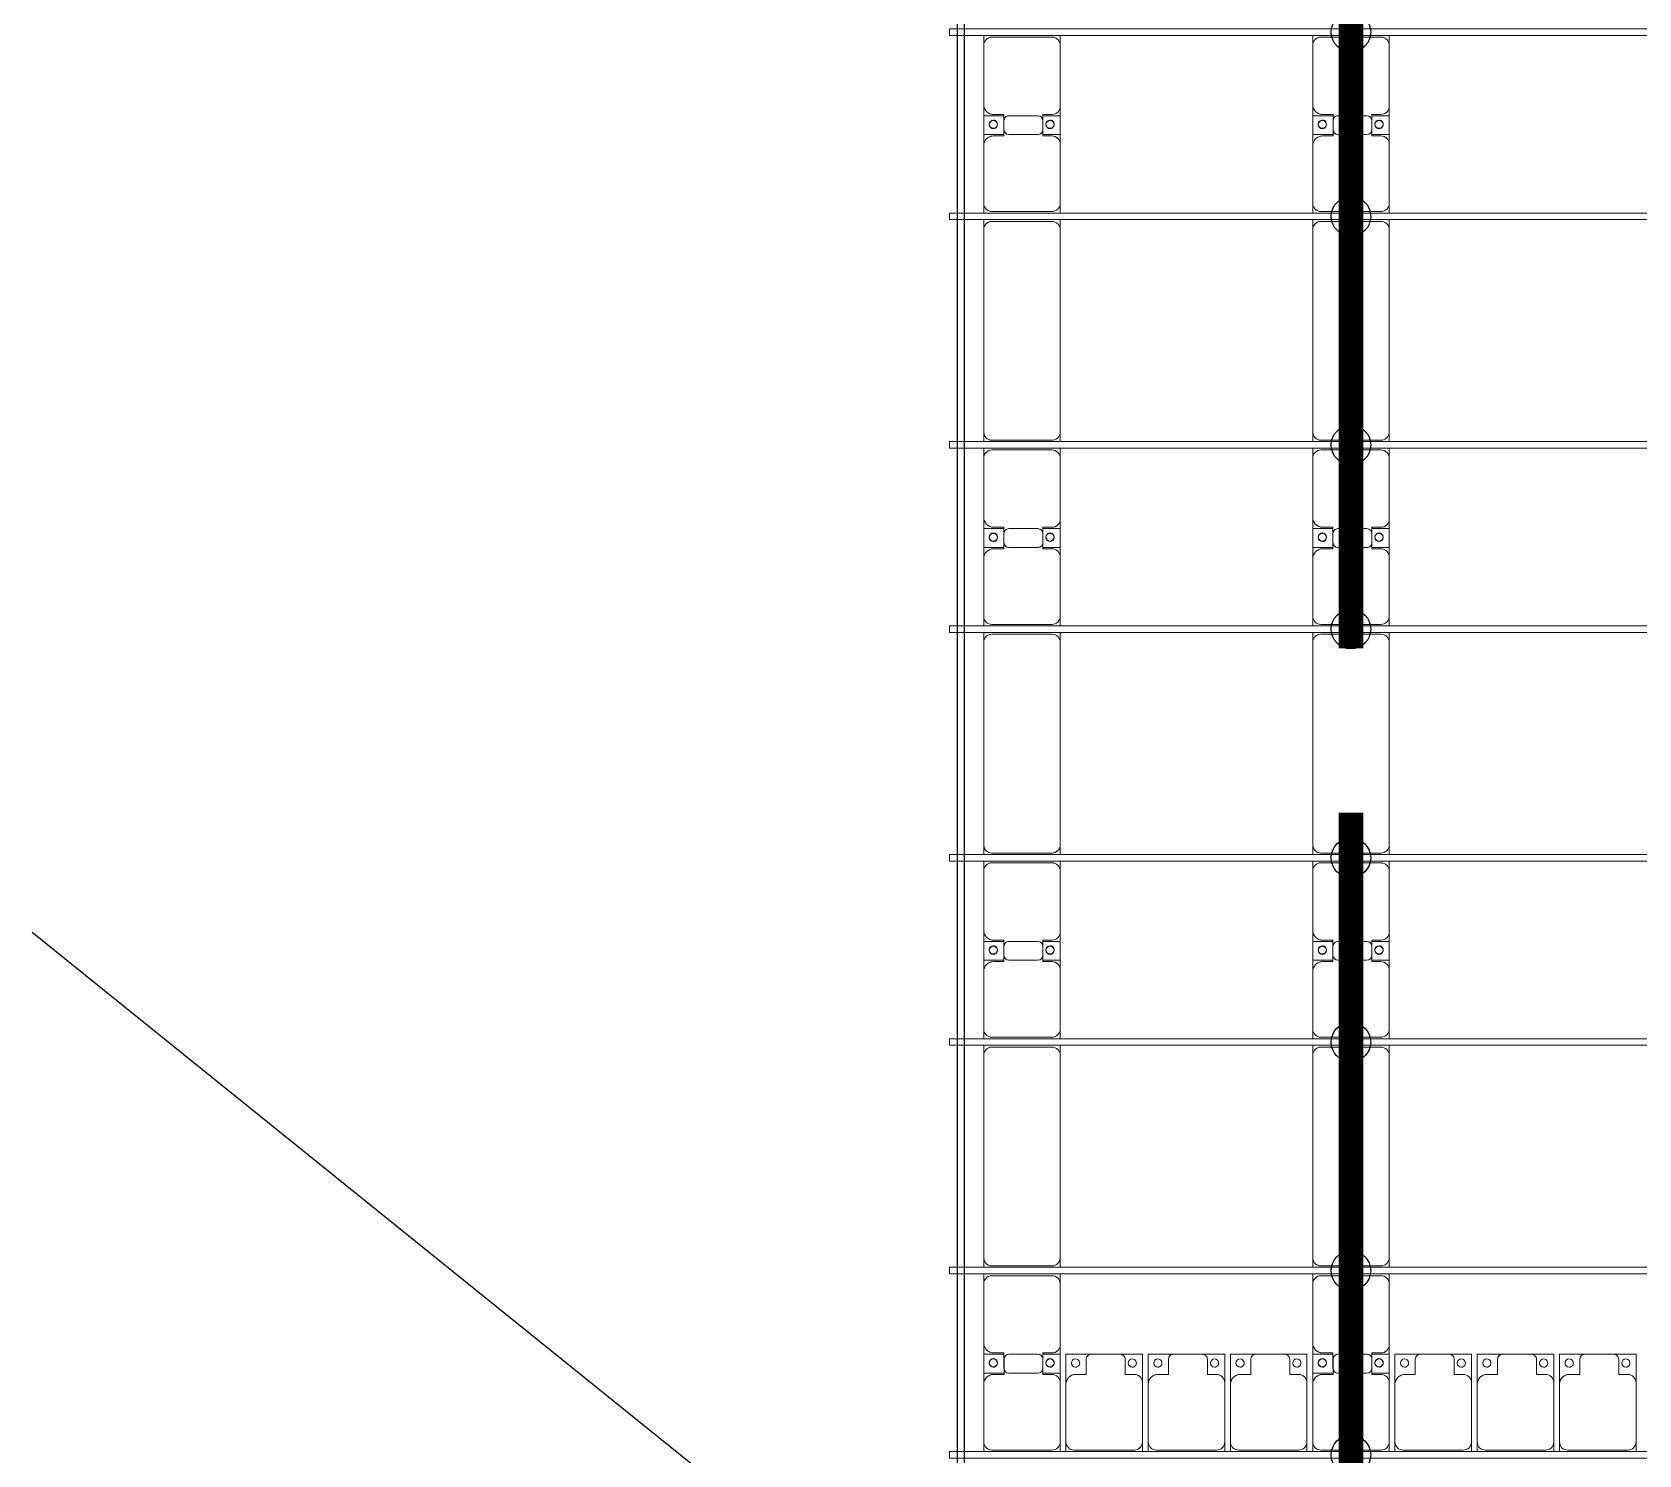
# Model space of a CAD drawing. Header units: millimetres. Extents: x -147246 to 112336, y -213734 to -86506.
# Drawn here: x -146131 to -136365, y -130845 to -122195 of the extents above; entities that cross this region are included whole.
import ezdxf

# ---------------------------------------------------------------- set-up
doc = ezdxf.new("R2010")
doc.units = ezdxf.units.MM
doc.layers.add('A-GENM', color=13, linetype='Continuous', lineweight=9)
doc.layers.add('S-BEAM', color=12, linetype='Continuous', lineweight=9)
doc.layers.add('GC-DAY NEO', color=5, linetype='Continuous')
doc.layers.add('GC-HOP 40x60 GIA CUONG', color=1, linetype='Continuous')

# ---------------------------------------------------------------- blocks, each defined once
blk = doc.blocks.new('Dai phao do pin - DẢI PHAO ĐỠ PIN-29412-BỐ TRÍ KHUNG KẾT CẤU BÈ PIN 05')
at = {"layer": 'A-GENM', "color": 7}
for p, q in [((25808.9, 223.4), (25869.7, 223.4)), ((26239.7, 223.4), (25869.7, 223.4)), ((26239.7, 223.4), (26412.2, 223.4)), ((26297.8, 223.4), (26470.3, 223.4)), ((26297.8, 118.2), (26297.8, 223.4)), ((26412.2, 223.4), (26412.2, 118.2)), ((26830.3, 223.4), (26470.3, 223.4)), ((26830.3, 223.4), (26888.9, 223.4)), ((26928.9, 223.4), (26989.7, 223.4)), ((28220.3, 223.4), (26989.7, 223.4)), ((28220.3, 223.4), (28278.9, 223.4)), ((28318.9, 223.4), (28379.7, 223.4)), ((28749.7, 223.4), (28379.7, 223.4)), ((28749.7, 223.4), (28922.2, 223.4)), ((28807.8, 223.4), (28980.3, 223.4)), ((28807.8, 118.2), (28807.8, 223.4)), ((28922.2, 223.4), (28922.2, 118.2)), ((29340.3, 223.4), (28980.3, 223.4)), ((29340.3, 223.4), (29398.9, 223.4)), ((29438.9, 223.4), (29499.7, 223.4)), ((30730.3, 223.4), (29499.7, 223.4)), ((30730.3, 223.4), (30788.9, 223.4)), ((30828.9, 223.4), (30889.7, 223.4)), ((31259.7, 223.4), (30889.7, 223.4)), ((31259.7, 223.4), (31432.2, 223.4)), ((31317.8, 223.4), (31490.3, 223.4)), ((31317.8, 118.2), (31317.8, 223.4)), ((31432.2, 223.4), (31432.2, 118.2)), ((31850.3, 223.4), (31490.3, 223.4)), ((31850.3, 223.4), (31908.9, 223.4)), ((31948.9, 223.4), (32009.7, 223.4)), ((33240.3, 223.4), (32009.7, 223.4)), ((33240.3, 223.4), (33298.9, 223.4)), ((33338.9, 223.4), (33399.7, 223.4)), ((33769.7, 223.4), (33399.7, 223.4)), ((33769.7, 223.4), (33942.2, 223.4)), ((33942.2, 223.4), (33942.2, 118.4)), ((25819.7, 173.4), (25819.7, -191.6)), ((26289.7, 118.2), (26289.7, 173.4)), ((26382.2, 118.2), (26289.7, 118.2)), ((26420.3, 118.2), (26327.8, 118.2)), ((26420.3, 173.4), (26420.3, 118.2)), ((26880.3, -191.6), (26880.3, 173.4)), ((26939.7, 173.4), (26939.7, -191.6)), ((28270.3, -191.6), (28270.3, 173.4)), ((28329.7, 173.4), (28329.7, -191.6)), ((28799.7, 118.2), (28799.7, 173.4)), ((28892.2, 118.2), (28799.7, 118.2)), ((28930.3, 118.2), (28837.8, 118.2)), ((28930.3, 173.4), (28930.3, 118.2)), ((29390.3, -191.6), (29390.3, 173.4)), ((29449.7, 173.4), (29449.7, -191.6)), ((30780.3, -191.6), (30780.3, 173.4)), ((30839.7, 173.4), (30839.7, -191.6)), ((31309.7, 118.2), (31309.7, 173.4)), ((31402.2, 118.2), (31309.7, 118.2)), ((31440.3, 118.2), (31347.8, 118.2)), ((31440.3, 173.4), (31440.3, 118.2)), ((31900.3, -191.6), (31900.3, 173.4)), ((31959.7, 173.4), (31959.7, -191.6)), ((33290.3, -191.6), (33290.3, 173.4)), ((33349.7, 173.4), (33349.7, -191.6)), ((33819.7, 118.2), (33819.7, 173.4)), ((33912.2, 118.2), (33819.7, 118.2)), ((26297.8, 88.2), (26297.8, -88.2)), ((26412.2, -88.2), (26412.2, 88.2)), ((28807.8, 88.2), (28807.8, -88.2)), ((28922.2, -88.2), (28922.2, 88.2)), ((31317.8, 88.2), (31317.8, -88.2)), ((31432.2, -88.2), (31432.2, 88.2)), ((33942.2, -88.2), (33942.2, 88.2)), ((26289.7, -181.6), (26289.7, -118.2)), ((26289.7, -118.2), (26382.2, -118.2)), ((26297.8, -241.6), (26297.8, -118.2)), ((26327.8, -118.2), (26420.3, -118.2)), ((26412.2, -118.2), (26412.2, -241.6)), ((26420.3, -118.2), (26420.3, -181.6)), ((28799.7, -181.6), (28799.7, -118.2)), ((28799.7, -118.2), (28892.2, -118.2)), ((28807.8, -241.6), (28807.8, -118.2)), ((28837.8, -118.2), (28930.3, -118.2)), ((28922.2, -118.2), (28922.2, -241.6)), ((28930.3, -118.2), (28930.3, -181.6)), ((31309.7, -181.6), (31309.7, -118.2)), ((31309.7, -118.2), (31402.2, -118.2)), ((31317.8, -241.6), (31317.8, -118.2)), ((31347.8, -118.2), (31440.3, -118.2)), ((31432.2, -118.2), (31432.2, -241.6)), ((31440.3, -118.2), (31440.3, -181.6)), ((33819.7, -181.6), (33819.7, -118.2)), ((33819.7, -118.2), (33912.2, -118.2)), ((33942.2, -118), (33942.2, -241.6)), ((25869.7, -241.6), (25808.9, -241.6)), ((25869.7, -241.6), (26229.7, -241.6)), ((26412.2, -241.6), (26229.7, -241.6)), ((26480.3, -241.6), (26297.8, -241.6)), ((26480.3, -241.6), (26830.3, -241.6)), ((26888.9, -241.6), (26830.3, -241.6)), ((26989.7, -241.6), (26928.9, -241.6)), ((26989.7, -241.6), (28220.3, -241.6)), ((28278.9, -241.6), (28220.3, -241.6)), ((28379.7, -241.6), (28318.9, -241.6)), ((28379.7, -241.6), (28739.7, -241.6)), ((28922.2, -241.6), (28739.7, -241.6)), ((28990.3, -241.6), (28807.8, -241.6)), ((28990.3, -241.6), (29340.3, -241.6)), ((29398.9, -241.6), (29340.3, -241.6)), ((29499.7, -241.6), (29438.9, -241.6)), ((29499.7, -241.6), (30730.3, -241.6)), ((30788.9, -241.6), (30730.3, -241.6)), ((30889.7, -241.6), (30828.9, -241.6)), ((30889.7, -241.6), (31249.7, -241.6)), ((31432.2, -241.6), (31249.7, -241.6)), ((31500.3, -241.6), (31317.8, -241.6)), ((31500.3, -241.6), (31850.3, -241.6)), ((31908.9, -241.6), (31850.3, -241.6)), ((32009.7, -241.6), (31948.9, -241.6)), ((32009.7, -241.6), (33240.3, -241.6)), ((33298.9, -241.6), (33240.3, -241.6)), ((33399.7, -241.6), (33338.9, -241.6)), ((33399.7, -241.6), (33759.7, -241.6)), ((33942.2, -241.6), (33759.7, -241.6))]:
    blk.add_line(p, q, dxfattribs=at)
for centre, radius, start, end in [((25869.7, 173.4), 50, 90, 180), ((25869.7, 173.4), 50, 139.61616, 180), ((26239.7, 173.4), 50, 360, 90), ((26239.7, 173.4), 50, 360, 45), ((26470.3, 173.4), 50, 90, 180), ((26470.3, 173.4), 50, 135, 180), ((26830.3, 173.4), 50, 0, 90), ((26830.3, 173.4), 50, 0, 45), ((26989.7, 173.4), 50, 90, 180), ((26989.7, 173.4), 50, 90, 180), ((28220.3, 173.4), 50, 0, 90), ((28220.3, 173.4), 50, 45, 90), ((28379.7, 173.4), 50, 90, 180), ((28379.7, 173.4), 50, 135, 180), ((28749.7, 173.4), 50, 0, 90), ((28749.7, 173.4), 50, 0, 45), ((28980.3, 173.4), 50, 90, 180), ((28980.3, 173.4), 50, 135, 180), ((29340.3, 173.4), 50, 0, 90), ((29340.3, 173.4), 50, 0, 45), ((29499.7, 173.4), 50, 90, 180), ((29499.7, 173.4), 50, 90, 180), ((30730.3, 173.4), 50, 0, 90), ((30730.3, 173.4), 50, 45, 90), ((30889.7, 173.4), 50, 90, 180), ((30889.7, 173.4), 50, 135, 180), ((31259.7, 173.4), 50, 0, 90), ((31259.7, 173.4), 50, 0, 45), ((31490.3, 173.4), 50, 90, 180), ((31490.3, 173.4), 50, 135, 180), ((31850.3, 173.4), 50, 0, 90), ((31850.3, 173.4), 50, 0, 45), ((32009.7, 173.4), 50, 90, 180), ((32009.7, 173.4), 50, 90, 180), ((33240.3, 173.4), 50, 0, 90), ((33240.3, 173.4), 50, 45, 90), ((33399.7, 173.4), 50, 90, 180), ((33399.7, 173.4), 50, 135, 180), ((33769.7, 173.4), 50, 360, 90), ((33769.7, 173.4), 50, 360, 45), ((26327.8, 88.2), 30, 90, 180), ((26348.6, 161.8), 25, 360, 180), ((26348.6, 161.8), 25, 180, 0), ((26351.4, 161.8), 25, 360, 180), ((26351.4, 161.8), 25, 180, 0), ((26382.2, 88.2), 30, 0, 90), ((28837.8, 88.2), 30, 90, 180), ((28858.6, 161.8), 25, 0, 180), ((28858.6, 161.8), 25, 180, 360), ((28861.4, 161.8), 25, 0, 180), ((28861.4, 161.8), 25, 180, 0), ((28892.2, 88.2), 30, 360, 90), ((31347.8, 88.2), 30, 90, 180), ((31368.6, 161.8), 25, 360, 180), ((31368.6, 161.8), 25, 180, 360), ((31371.4, 161.8), 25, 0, 180), ((31371.4, 161.8), 25, 180, 0), ((31402.2, 88.2), 30, 0, 90), ((33878.6, 161.8), 25, 360, 180), ((33878.6, 161.8), 25, 180, 360), ((33912.2, 88.2), 30, 0, 90), ((26327.8, -88.2), 30, 180, 270), ((26382.2, -88.2), 30, 270, 0), ((28837.8, -88.2), 30, 180, 270), ((28892.2, -88.2), 30, 270, 0), ((31347.8, -88.2), 30, 180, 270), ((31402.2, -88.2), 30, 270, 0), ((33912.2, -88.2), 30, 270, 0), ((25869.7, -191.6), 50, 180, 270), ((25869.7, -191.6), 50, 180, 220.38708), ((26229.7, -181.6), 60, 270, 0), ((26229.7, -181.6), 60, 330, 0), ((26348.6, -183.2), 25, 360, 180), ((26348.6, -183.2), 25, 180, 360), ((26351.4, -183.2), 25, 360, 180), ((26351.4, -183.2), 25, 180, 360), ((26480.3, -181.6), 60, 180, 270), ((26480.3, -181.6), 60, 180, 210), ((26830.3, -191.6), 50, 270, 0), ((26830.3, -191.6), 50, 315, 0), ((26989.7, -191.6), 50, 180, 270), ((26989.7, -191.6), 50, 180, 255), ((28220.3, -191.6), 50, 270, 0), ((28379.7, -191.6), 50, 180, 270), ((28379.7, -191.6), 50, 180, 225), ((28739.7, -181.6), 60, 270, 360), ((28739.7, -181.6), 60, 330, 0), ((28858.6, -183.2), 25, 360, 180), ((28858.6, -183.2), 25, 180, 0), ((28861.4, -183.2), 25, 360, 180), ((28861.4, -183.2), 25, 180, 360), ((28990.3, -181.6), 60, 180, 270), ((28990.3, -181.6), 60, 180, 210), ((29340.3, -191.6), 50, 270, 0), ((29340.3, -191.6), 50, 315, 0), ((29499.7, -191.6), 50, 180, 270), ((29499.7, -191.6), 50, 180, 255), ((30730.3, -191.6), 50, 270, 0), ((30889.7, -191.6), 50, 180, 270), ((30889.7, -191.6), 50, 180, 225), ((31249.7, -181.6), 60, 270, 360), ((31249.7, -181.6), 60, 330, 0), ((31368.6, -183.2), 25, 360, 180), ((31368.6, -183.2), 25, 180, 360), ((31371.4, -183.2), 25, 360, 180), ((31371.4, -183.2), 25, 180, 360), ((31500.3, -181.6), 60, 180, 270), ((31500.3, -181.6), 60, 180, 210), ((31850.3, -191.6), 50, 270, 360), ((31850.3, -191.6), 50, 315, 0), ((32009.7, -191.6), 50, 180, 270), ((32009.7, -191.6), 50, 180, 255), ((33240.3, -191.6), 50, 270, 0), ((33399.7, -191.6), 50, 180, 270), ((33399.7, -191.6), 50, 180, 225), ((33759.7, -181.6), 60, 270, 360), ((33759.7, -181.6), 60, 330, 360), ((33878.6, -183.2), 25, 0, 180), ((33878.6, -183.2), 25, 180, 0), ((28220.3, -191.6), 50, 270, 345), ((30730.3, -191.6), 50, 270, 345), ((33240.3, -191.6), 50, 270, 345)]:
    blk.add_arc(centre, radius, start, end, dxfattribs=at)
blk = doc.blocks.new('Dầm C52 - Hộp 40x60-38180-BỐ TRÍ KHUNG KẾT CẤU BÈ PIN 05')
at = {"layer": 'S-BEAM', "color": 3, "lineweight": 25}
for p, q in [((-38419.7, 20), (38419.7, 20)), ((38419.7, -20), (-38419.7, -20))]:
    blk.add_line(p, q, dxfattribs=at)
blk = doc.blocks.new('Dai phao do pin - DẢI PHAO ĐỠ PIN-29455-BỐ TRÍ KHUNG KẾT CẤU BÈ PIN 05')
at = {"layer": 'A-GENM', "color": 7}
for p, q in [((25808.9, 223.4), (25869.7, 223.4)), ((26239.7, 223.4), (25869.7, 223.4)), ((26239.7, 223.4), (26412.2, 223.4)), ((26297.8, 223.4), (26470.3, 223.4)), ((26297.8, 118.2), (26297.8, 223.4)), ((26412.2, 223.4), (26412.2, 118.2)), ((26830.3, 223.4), (26470.3, 223.4)), ((26830.3, 223.4), (26888.9, 223.4)), ((26928.9, 223.4), (26989.7, 223.4)), ((28220.3, 223.4), (26989.7, 223.4)), ((28220.3, 223.4), (28278.9, 223.4)), ((28318.9, 223.4), (28379.7, 223.4)), ((28749.7, 223.4), (28379.7, 223.4)), ((28749.7, 223.4), (28922.2, 223.4)), ((28807.8, 223.4), (28980.3, 223.4)), ((28807.8, 118.2), (28807.8, 223.4)), ((28922.2, 223.4), (28922.2, 118.2)), ((29340.3, 223.4), (28980.3, 223.4)), ((29340.3, 223.4), (29398.9, 223.4)), ((29438.9, 223.4), (29499.7, 223.4)), ((30730.3, 223.4), (29499.7, 223.4)), ((30730.3, 223.4), (30788.9, 223.4)), ((30828.9, 223.4), (30889.7, 223.4)), ((31259.7, 223.4), (30889.7, 223.4)), ((31259.7, 223.4), (31432.2, 223.4)), ((31317.8, 223.4), (31490.3, 223.4)), ((31317.8, 118.2), (31317.8, 223.4)), ((31432.2, 223.4), (31432.2, 118.2)), ((31850.3, 223.4), (31490.3, 223.4)), ((31850.3, 223.4), (31908.9, 223.4)), ((31948.9, 223.4), (32009.7, 223.4)), ((33240.3, 223.4), (32009.7, 223.4)), ((33240.3, 223.4), (33298.9, 223.4)), ((33338.9, 223.4), (33399.7, 223.4)), ((33769.7, 223.4), (33399.7, 223.4)), ((33769.7, 223.4), (33942.2, 223.4)), ((33942.2, 223.4), (33942.2, 118.4)), ((25819.7, 173.4), (25819.7, -191.6)), ((26289.7, 118.2), (26289.7, 173.4)), ((26382.2, 118.2), (26289.7, 118.2)), ((26420.3, 118.2), (26327.8, 118.2)), ((26420.3, 173.4), (26420.3, 118.2)), ((26880.3, -191.6), (26880.3, 173.4)), ((26939.7, 173.4), (26939.7, -191.6)), ((28270.3, -191.6), (28270.3, 173.4)), ((28329.7, 173.4), (28329.7, -191.6)), ((28799.7, 118.2), (28799.7, 173.4)), ((28892.2, 118.2), (28799.7, 118.2)), ((28930.3, 118.2), (28837.8, 118.2)), ((28930.3, 173.4), (28930.3, 118.2)), ((29390.3, -191.6), (29390.3, 173.4)), ((29449.7, 173.4), (29449.7, -191.6)), ((30780.3, -191.6), (30780.3, 173.4)), ((30839.7, 173.4), (30839.7, -191.6)), ((31309.7, 118.2), (31309.7, 173.4)), ((31402.2, 118.2), (31309.7, 118.2)), ((31440.3, 118.2), (31347.8, 118.2)), ((31440.3, 173.4), (31440.3, 118.2)), ((31900.3, -191.6), (31900.3, 173.4)), ((31959.7, 173.4), (31959.7, -191.6)), ((33290.3, -191.6), (33290.3, 173.4)), ((33349.7, 173.4), (33349.7, -191.6)), ((33819.7, 118.2), (33819.7, 173.4)), ((33912.2, 118.2), (33819.7, 118.2)), ((26297.8, 88.2), (26297.8, -88.2)), ((26412.2, -88.2), (26412.2, 88.2)), ((28807.8, 88.2), (28807.8, -88.2)), ((28922.2, -88.2), (28922.2, 88.2)), ((31317.8, 88.2), (31317.8, -88.2)), ((31432.2, -88.2), (31432.2, 88.2)), ((33942.2, -88.2), (33942.2, 88.2)), ((26289.7, -181.6), (26289.7, -118.2)), ((26289.7, -118.2), (26382.2, -118.2)), ((26297.8, -241.6), (26297.8, -118.2)), ((26327.8, -118.2), (26420.3, -118.2)), ((26412.2, -118.2), (26412.2, -241.6)), ((26420.3, -118.2), (26420.3, -181.6)), ((28799.7, -181.6), (28799.7, -118.2)), ((28799.7, -118.2), (28892.2, -118.2)), ((28807.8, -241.6), (28807.8, -118.2)), ((28837.8, -118.2), (28930.3, -118.2)), ((28922.2, -118.2), (28922.2, -241.6)), ((28930.3, -118.2), (28930.3, -181.6)), ((31309.7, -181.6), (31309.7, -118.2)), ((31309.7, -118.2), (31402.2, -118.2)), ((31317.8, -241.6), (31317.8, -118.2)), ((31347.8, -118.2), (31440.3, -118.2)), ((31432.2, -118.2), (31432.2, -241.6)), ((31440.3, -118.2), (31440.3, -181.6)), ((33819.7, -181.6), (33819.7, -118.2)), ((33819.7, -118.2), (33912.2, -118.2)), ((33942.2, -118), (33942.2, -241.6)), ((25869.7, -241.6), (25808.9, -241.6)), ((25869.7, -241.6), (26229.7, -241.6)), ((26412.2, -241.6), (26229.7, -241.6)), ((26480.3, -241.6), (26297.8, -241.6)), ((26480.3, -241.6), (26830.3, -241.6)), ((26888.9, -241.6), (26830.3, -241.6)), ((26989.7, -241.6), (26928.9, -241.6)), ((26989.7, -241.6), (28220.3, -241.6)), ((28278.9, -241.6), (28220.3, -241.6)), ((28379.7, -241.6), (28318.9, -241.6)), ((28379.7, -241.6), (28739.7, -241.6)), ((28922.2, -241.6), (28739.7, -241.6)), ((28990.3, -241.6), (28807.8, -241.6)), ((28990.3, -241.6), (29340.3, -241.6)), ((29398.9, -241.6), (29340.3, -241.6)), ((29499.7, -241.6), (29438.9, -241.6)), ((29499.7, -241.6), (30730.3, -241.6)), ((30788.9, -241.6), (30730.3, -241.6)), ((30889.7, -241.6), (30828.9, -241.6)), ((30889.7, -241.6), (31249.7, -241.6)), ((31432.2, -241.6), (31249.7, -241.6)), ((31500.3, -241.6), (31317.8, -241.6)), ((31500.3, -241.6), (31850.3, -241.6)), ((31908.9, -241.6), (31850.3, -241.6)), ((32009.7, -241.6), (31948.9, -241.6)), ((32009.7, -241.6), (33240.3, -241.6)), ((33298.9, -241.6), (33240.3, -241.6)), ((33399.7, -241.6), (33338.9, -241.6)), ((33399.7, -241.6), (33759.7, -241.6)), ((33942.2, -241.6), (33759.7, -241.6))]:
    blk.add_line(p, q, dxfattribs=at)
for centre, radius, start, end in [((25869.7, 173.4), 50, 90, 180), ((25869.7, 173.4), 50, 139.63125, 180), ((26239.7, 173.4), 50, 360, 90), ((26239.7, 173.4), 50, 360, 45), ((26470.3, 173.4), 50, 90, 180), ((26470.3, 173.4), 50, 135, 180), ((26830.3, 173.4), 50, 0, 90), ((26830.3, 173.4), 50, 0, 45), ((26989.7, 173.4), 50, 90, 180), ((26989.7, 173.4), 50, 90, 180), ((28220.3, 173.4), 50, 0, 90), ((28220.3, 173.4), 50, 45, 90), ((28379.7, 173.4), 50, 90, 180), ((28379.7, 173.4), 50, 135, 180), ((28749.7, 173.4), 50, 0, 90), ((28749.7, 173.4), 50, 0, 45), ((28980.3, 173.4), 50, 90, 180), ((28980.3, 173.4), 50, 135, 180), ((29340.3, 173.4), 50, 0, 90), ((29340.3, 173.4), 50, 0, 45), ((29499.7, 173.4), 50, 90, 180), ((29499.7, 173.4), 50, 90, 180), ((30730.3, 173.4), 50, 0, 90), ((30730.3, 173.4), 50, 45, 90), ((30889.7, 173.4), 50, 90, 180), ((30889.7, 173.4), 50, 135, 180), ((31259.7, 173.4), 50, 0, 90), ((31259.7, 173.4), 50, 0, 45), ((31490.3, 173.4), 50, 90, 180), ((31490.3, 173.4), 50, 135, 180), ((31850.3, 173.4), 50, 0, 90), ((31850.3, 173.4), 50, 0, 45), ((32009.7, 173.4), 50, 90, 180), ((32009.7, 173.4), 50, 90, 180), ((33240.3, 173.4), 50, 0, 90), ((33240.3, 173.4), 50, 45, 90), ((33399.7, 173.4), 50, 90, 180), ((33399.7, 173.4), 50, 135, 180), ((33769.7, 173.4), 50, 360, 90), ((33769.7, 173.4), 50, 360, 45), ((26327.8, 88.2), 30, 90, 180), ((26348.6, 161.8), 25, 360, 180), ((26348.6, 161.8), 25, 180, 0), ((26351.4, 161.8), 25, 360, 180), ((26351.4, 161.8), 25, 180, 0), ((26382.2, 88.2), 30, 0, 90), ((28837.8, 88.2), 30, 90, 180), ((28858.6, 161.8), 25, 0, 180), ((28858.6, 161.8), 25, 180, 360), ((28861.4, 161.8), 25, 0, 180), ((28861.4, 161.8), 25, 180, 0), ((28892.2, 88.2), 30, 360, 90), ((31347.8, 88.2), 30, 90, 180), ((31368.6, 161.8), 25, 360, 180), ((31368.6, 161.8), 25, 180, 360), ((31371.4, 161.8), 25, 0, 180), ((31371.4, 161.8), 25, 180, 0), ((31402.2, 88.2), 30, 0, 90), ((33878.6, 161.8), 25, 360, 180), ((33878.6, 161.8), 25, 180, 360), ((33912.2, 88.2), 30, 0, 90), ((26327.8, -88.2), 30, 180, 270), ((26382.2, -88.2), 30, 270, 0), ((28837.8, -88.2), 30, 180, 270), ((28892.2, -88.2), 30, 270, 0), ((31347.8, -88.2), 30, 180, 270), ((31402.2, -88.2), 30, 270, 0), ((33912.2, -88.2), 30, 270, 0), ((25869.7, -191.6), 50, 180, 270), ((25869.7, -191.6), 50, 180, 220.37199), ((26229.7, -181.6), 60, 270, 0), ((26229.7, -181.6), 60, 330, 0), ((26348.6, -183.2), 25, 360, 180), ((26348.6, -183.2), 25, 180, 360), ((26351.4, -183.2), 25, 360, 180), ((26351.4, -183.2), 25, 180, 360), ((26480.3, -181.6), 60, 180, 270), ((26480.3, -181.6), 60, 180, 210), ((26830.3, -191.6), 50, 270, 0), ((26830.3, -191.6), 50, 315, 0), ((26989.7, -191.6), 50, 180, 270), ((26989.7, -191.6), 50, 180, 255), ((28220.3, -191.6), 50, 270, 0), ((28379.7, -191.6), 50, 180, 270), ((28379.7, -191.6), 50, 180, 225), ((28739.7, -181.6), 60, 270, 360), ((28739.7, -181.6), 60, 330, 0), ((28858.6, -183.2), 25, 360, 180), ((28858.6, -183.2), 25, 180, 0), ((28861.4, -183.2), 25, 360, 180), ((28861.4, -183.2), 25, 180, 360), ((28990.3, -181.6), 60, 180, 270), ((28990.3, -181.6), 60, 180, 210), ((29340.3, -191.6), 50, 270, 0), ((29340.3, -191.6), 50, 315, 0), ((29499.7, -191.6), 50, 180, 270), ((29499.7, -191.6), 50, 180, 255), ((30730.3, -191.6), 50, 270, 0), ((30889.7, -191.6), 50, 180, 270), ((30889.7, -191.6), 50, 180, 225), ((31249.7, -181.6), 60, 270, 360), ((31249.7, -181.6), 60, 330, 0), ((31368.6, -183.2), 25, 360, 180), ((31368.6, -183.2), 25, 180, 360), ((31371.4, -183.2), 25, 360, 180), ((31371.4, -183.2), 25, 180, 360), ((31500.3, -181.6), 60, 180, 270), ((31500.3, -181.6), 60, 180, 210), ((31850.3, -191.6), 50, 270, 360), ((31850.3, -191.6), 50, 315, 0), ((32009.7, -191.6), 50, 180, 270), ((32009.7, -191.6), 50, 180, 255), ((33240.3, -191.6), 50, 270, 0), ((33399.7, -191.6), 50, 180, 270), ((33399.7, -191.6), 50, 180, 225), ((33759.7, -181.6), 60, 270, 360), ((33759.7, -181.6), 60, 330, 360), ((33878.6, -183.2), 25, 0, 180), ((33878.6, -183.2), 25, 180, 0), ((28220.3, -191.6), 50, 270, 345), ((30730.3, -191.6), 50, 270, 345), ((33240.3, -191.6), 50, 270, 345)]:
    blk.add_arc(centre, radius, start, end, dxfattribs=at)
blk = doc.blocks.new('Dải phao đi lại kèm đỡ invester - DẢI PHAO ĐI LẠI-14853-BỐ TRÍ KHUNG KẾT CẤU BÈ PIN 05')
at = {"layer": 'A-GENM', "color": 7}
for p, q in [((-241.6, 1312.2), (-118.4, 1312.2)), ((-241.6, 1129.7), (-241.6, 1312.2)), ((-118.2, 1282.2), (-118.2, 1189.7)), ((88.2, 1312.2), (-88.2, 1312.2)), ((118, 1312.2), (223.4, 1312.2)), ((118.2, 1189.7), (118.2, 1282.2)), ((223.4, 1312.2), (223.4, 1139.7)), ((258.4, 1312.2), (411.8, 1312.2)), ((258.4, 1129.7), (258.4, 1312.2)), ((381.8, 1282.2), (381.8, 1189.7)), ((588.2, 1312.2), (411.8, 1312.2)), ((588.2, 1312.2), (723.4, 1312.2)), ((618.2, 1189.7), (618.2, 1282.2)), ((723.4, 1312.2), (723.4, 1139.7)), ((758.4, 1312.2), (911.8, 1312.2)), ((758.4, 1129.7), (758.4, 1312.2)), ((881.8, 1282.2), (881.8, 1189.7)), ((1088.2, 1312.2), (911.8, 1312.2)), ((1088.2, 1312.2), (1223.4, 1312.2)), ((1118.2, 1189.7), (1118.2, 1282.2)), ((1223.4, 1312.2), (1223.4, 1139.7)), ((1258.4, 1312.2), (1411.8, 1312.2)), ((1258.4, 1129.7), (1258.4, 1312.2)), ((1381.8, 1282.2), (1381.8, 1189.7)), ((1588.2, 1312.2), (1411.8, 1312.2)), ((1588.2, 1312.2), (1723.4, 1312.2)), ((1618.2, 1189.7), (1618.2, 1282.2)), ((1723.4, 1312.2), (1723.4, 1139.7)), ((1758.4, 1312.2), (1881.6, 1312.2)), ((1758.4, 1129.7), (1758.4, 1312.2)), ((1881.8, 1282.2), (1881.8, 1189.7)), ((2088.2, 1312.2), (1911.8, 1312.2)), ((2118, 1312.2), (2223.4, 1312.2)), ((2118.2, 1189.7), (2118.2, 1282.2)), ((2223.4, 1312.2), (2223.4, 1139.7)), ((2258.4, 1312.2), (2411.8, 1312.2)), ((2258.4, 1129.7), (2258.4, 1312.2)), ((2381.8, 1282.2), (2381.8, 1189.7)), ((2588.2, 1312.2), (2411.8, 1312.2)), ((2588.2, 1312.2), (2723.4, 1312.2)), ((2618.2, 1189.7), (2618.2, 1282.2)), ((2723.4, 1312.2), (2723.4, 1139.7)), ((2758.4, 1312.2), (2911.8, 1312.2)), ((2758.4, 1129.7), (2758.4, 1312.2)), ((2881.8, 1282.2), (2881.8, 1189.7)), ((3088.2, 1312.2), (2911.8, 1312.2)), ((3088.2, 1312.2), (3223.4, 1312.2)), ((3118.2, 1189.7), (3118.2, 1282.2)), ((3223.4, 1312.2), (3223.4, 1139.7)), ((3258.4, 1312.2), (3411.8, 1312.2)), ((3258.4, 1129.7), (3258.4, 1312.2)), ((3381.8, 1282.2), (3381.8, 1189.7)), ((3588.2, 1312.2), (3411.8, 1312.2)), ((3588.2, 1312.2), (3723.4, 1312.2)), ((3618.2, 1189.7), (3618.2, 1282.2)), ((3723.4, 1312.2), (3723.4, 1139.7)), ((-118.2, 1189.7), (-181.6, 1189.7)), ((173.4, 1189.7), (118.2, 1189.7)), ((381.8, 1189.7), (318.4, 1189.7)), ((673.4, 1189.7), (618.2, 1189.7)), ((881.8, 1189.7), (818.4, 1189.7)), ((1173.4, 1189.7), (1118.2, 1189.7)), ((1381.8, 1189.7), (1318.4, 1189.7)), ((1673.4, 1189.7), (1618.2, 1189.7)), ((1881.8, 1189.7), (1818.4, 1189.7)), ((2173.4, 1189.7), (2118.2, 1189.7)), ((2381.8, 1189.7), (2318.4, 1189.7)), ((2673.4, 1189.7), (2618.2, 1189.7)), ((2881.8, 1189.7), (2818.4, 1189.7)), ((3173.4, 1189.7), (3118.2, 1189.7)), ((3381.8, 1189.7), (3318.4, 1189.7)), ((3673.4, 1189.7), (3618.2, 1189.7)), ((-241.6, 1129.7), (-241.6, 779.7)), ((223.4, 779.7), (223.4, 1139.7)), ((258.4, 1129.7), (258.4, 779.7)), ((723.4, 779.7), (723.4, 1139.7)), ((758.4, 1129.7), (758.4, 779.7)), ((1223.4, 779.7), (1223.4, 1139.7)), ((1258.4, 1129.7), (1258.4, 779.7)), ((1723.4, 779.7), (1723.4, 1139.7)), ((1758.4, 1129.7), (1758.4, 779.7)), ((2223.4, 779.7), (2223.4, 1139.7)), ((2258.4, 1129.7), (2258.4, 779.7)), ((2723.4, 779.7), (2723.4, 1139.7)), ((2758.4, 1129.7), (2758.4, 779.7)), ((3223.4, 779.7), (3223.4, 1139.7)), ((3258.4, 1129.7), (3258.4, 779.7)), ((3723.4, 779.7), (3723.4, 1139.7)), ((-241.6, 720.8), (-241.6, 779.7)), ((-191.6, 729.7), (173.4, 729.7)), ((223.4, 779.7), (223.4, 720.8)), ((258.4, 720.8), (258.4, 779.7)), ((308.4, 729.7), (673.4, 729.7)), ((723.4, 779.7), (723.4, 720.8)), ((758.4, 720.8), (758.4, 779.7)), ((808.4, 729.7), (1173.4, 729.7)), ((1223.4, 779.7), (1223.4, 720.8)), ((1258.4, 720.8), (1258.4, 779.7)), ((1308.4, 729.7), (1673.4, 729.7)), ((1723.4, 779.7), (1723.4, 720.8)), ((1758.4, 720.8), (1758.4, 779.7)), ((1808.4, 729.7), (2173.4, 729.7)), ((2223.4, 779.7), (2223.4, 720.8)), ((2258.4, 720.8), (2258.4, 779.7)), ((2308.4, 729.7), (2673.4, 729.7)), ((2723.4, 779.7), (2723.4, 720.8)), ((2758.4, 720.8), (2758.4, 779.7)), ((2808.4, 729.7), (3173.4, 729.7)), ((3223.4, 779.7), (3223.4, 720.8)), ((3258.4, 720.8), (3258.4, 779.7)), ((3308.4, 729.7), (3673.4, 729.7)), ((3723.4, 779.7), (3723.4, 720.8))]:
    blk.add_line(p, q, dxfattribs=at)
for centre, radius, start, end in [((-183.2, 1258.6), 25, 90, 270), ((-183.2, 1258.6), 25, 270, 90), ((-88.2, 1282.2), 30, 90, 180), ((88.2, 1282.2), 30, 360, 90), ((161.8, 1258.6), 25, 90, 270), ((161.8, 1258.6), 25, 270, 90), ((316.8, 1258.6), 25, 90, 270), ((316.8, 1258.6), 25, 270, 90), ((411.8, 1282.2), 30, 90, 180), ((411.8, 1282.2), 30, 90, 150), ((588.2, 1282.2), 30, 360, 90), ((588.2, 1282.2), 30, 30, 90), ((661.8, 1258.6), 25, 90, 270), ((661.8, 1258.6), 25, 270, 90), ((816.8, 1258.6), 25, 90, 270), ((816.8, 1258.6), 25, 270, 90), ((911.8, 1282.2), 30, 90, 180), ((911.8, 1282.2), 30, 90, 150), ((1088.2, 1282.2), 30, 360, 90), ((1088.2, 1282.2), 30, 30, 90), ((1161.8, 1258.6), 25, 90, 270), ((1161.8, 1258.6), 25, 270, 90), ((1316.8, 1258.6), 25, 90, 270), ((1316.8, 1258.6), 25, 270, 90), ((1411.8, 1282.2), 30, 90, 180), ((1411.8, 1282.2), 30, 90, 150), ((1588.2, 1282.2), 30, 360, 90), ((1588.2, 1282.2), 30, 30, 90), ((1661.8, 1258.6), 25, 90, 270), ((1661.8, 1258.6), 25, 270, 90), ((1816.8, 1258.6), 25, 90, 270), ((1816.8, 1258.6), 25, 270, 90), ((1911.8, 1282.2), 30, 90, 180), ((2088.2, 1282.2), 30, 360, 90), ((2161.8, 1258.6), 25, 90, 270), ((2161.8, 1258.6), 25, 270, 90), ((2316.8, 1258.6), 25, 90, 270), ((2316.8, 1258.6), 25, 270, 90), ((2411.8, 1282.2), 30, 90, 180), ((2411.8, 1282.2), 30, 90, 150), ((2588.2, 1282.2), 30, 0, 90), ((2588.2, 1282.2), 30, 30, 90), ((2661.8, 1258.6), 25, 90, 270), ((2661.8, 1258.6), 25, 270, 90), ((2816.8, 1258.6), 25, 90, 270), ((2816.8, 1258.6), 25, 270, 90), ((2911.8, 1282.2), 30, 90, 180), ((2911.8, 1282.2), 30, 90, 150), ((3088.2, 1282.2), 30, 360, 90), ((3088.2, 1282.2), 30, 30, 90), ((3161.8, 1258.6), 25, 90, 270), ((3161.8, 1258.6), 25, 270, 90), ((3316.8, 1258.6), 25, 90, 270), ((3316.8, 1258.6), 25, 270, 90), ((3411.8, 1282.2), 30, 90, 180), ((3411.8, 1282.2), 30, 90, 150), ((3588.2, 1282.2), 30, 360, 90), ((3588.2, 1282.2), 30, 30, 90), ((3661.8, 1258.6), 25, 90, 270), ((3661.8, 1258.6), 25, 270, 90), ((-181.6, 1129.7), 60, 90, 180), ((-181.6, 1129.7), 60, 90, 120), ((173.4, 1139.7), 50, 0, 90), ((173.4, 1139.7), 50, 45, 90), ((318.4, 1129.7), 60, 90, 180), ((318.4, 1129.7), 60, 90, 120), ((661.8, 1258.6), 25, 180, 195), ((673.4, 1139.7), 50, 0, 90), ((673.4, 1139.7), 50, 47.34654, 90), ((818.4, 1129.7), 60, 90, 180), ((818.4, 1129.7), 60, 90, 120), ((1161.8, 1258.6), 25, 180, 195), ((1173.4, 1139.7), 50, 0, 90), ((1173.4, 1139.7), 50, 45, 90), ((1318.4, 1129.7), 60, 90, 180), ((1318.4, 1129.7), 60, 90, 120), ((1661.8, 1258.6), 25, 180, 195), ((1673.4, 1139.7), 50, 0, 90), ((1673.4, 1139.7), 50, 45, 90), ((1818.4, 1129.7), 60, 90, 180), ((1818.4, 1129.7), 60, 90, 120), ((2173.4, 1139.7), 50, 0, 90), ((2173.4, 1139.7), 50, 45, 90), ((2318.4, 1129.7), 60, 90, 180), ((2318.4, 1129.7), 60, 90, 120), ((2661.8, 1258.6), 25, 180, 195), ((2673.4, 1139.7), 50, 0, 90), ((2673.4, 1139.7), 50, 45, 90), ((2818.4, 1129.7), 60, 90, 180), ((2818.4, 1129.7), 60, 90, 120), ((3161.8, 1258.6), 25, 180, 195), ((3173.4, 1139.7), 50, 0, 90), ((3173.4, 1139.7), 50, 45, 90), ((3318.4, 1129.7), 60, 90, 180), ((3318.4, 1129.7), 60, 90, 120), ((3661.8, 1258.6), 25, 180, 195), ((3673.4, 1139.7), 50, 0, 90), ((3673.4, 1139.7), 50, 45, 90), ((-191.6, 779.7), 50, 180, 270), ((-191.6, 779.7), 50, 225, 270), ((173.4, 779.7), 50, 270, 0), ((173.4, 779.7), 50, 270, 315), ((308.4, 779.7), 50, 180, 270), ((308.4, 779.7), 50, 225, 270), ((673.4, 779.7), 50, 270, 0), ((673.4, 779.7), 50, 270, 312.65596), ((808.4, 779.7), 50, 180, 270), ((808.4, 779.7), 50, 225, 270), ((1173.4, 779.7), 50, 270, 0), ((1173.4, 779.7), 50, 270, 315), ((1308.4, 779.7), 50, 180, 270), ((1308.4, 779.7), 50, 225, 270), ((1673.4, 779.7), 50, 270, 0), ((1673.4, 779.7), 50, 270, 315), ((1808.4, 779.7), 50, 180, 270), ((1808.4, 779.7), 50, 225, 270), ((2173.4, 779.7), 50, 270, 0), ((2173.4, 779.7), 50, 270, 315), ((2308.4, 779.7), 50, 180, 270), ((2308.4, 779.7), 50, 225, 270), ((2673.4, 779.7), 50, 270, 0), ((2673.4, 779.7), 50, 270, 315), ((2808.4, 779.7), 50, 180, 270), ((2808.4, 779.7), 50, 225, 270), ((3173.4, 779.7), 50, 270, 0), ((3173.4, 779.7), 50, 270, 315), ((3308.4, 779.7), 50, 180, 270), ((3308.4, 779.7), 50, 225, 270), ((3673.4, 779.7), 50, 270, 0), ((3673.4, 779.7), 50, 270, 315)]:
    blk.add_arc(centre, radius, start, end, dxfattribs=at)
blk = doc.blocks.new('Dầm C52 - Dầm C52-18772-BỐ TRÍ KHUNG KẾT CẤU BÈ PIN 05')
at = {"layer": 'S-BEAM', "color": 1}
for p, q in [((-74474.3, 20), (74474.3, 20)), ((74474.3, 20), (74474.3, -20)), ((74474.3, -20), (-74474.3, -20))]:
    blk.add_line(p, q, dxfattribs=at)
blk = doc.blocks.new('Dầm C52 - Dầm C52-18773-BỐ TRÍ KHUNG KẾT CẤU BÈ PIN 05')
at = {"layer": 'S-BEAM', "color": 1}
for p, q in [((-74474.3, 20), (74474.3, 20)), ((74474.3, 20), (74474.3, -20)), ((74474.3, -20), (-74474.3, -20))]:
    blk.add_line(p, q, dxfattribs=at)
blk = doc.blocks.new('Dầm C52 - Dầm C52-18774-BỐ TRÍ KHUNG KẾT CẤU BÈ PIN 05')
at = {"layer": 'S-BEAM', "color": 1}
for p, q in [((-74474.3, 20), (74474.3, 20)), ((74474.3, 20), (74474.3, -20)), ((74474.3, -20), (-74474.3, -20))]:
    blk.add_line(p, q, dxfattribs=at)
blk = doc.blocks.new('Dầm C52 - Dầm C52-18775-BỐ TRÍ KHUNG KẾT CẤU BÈ PIN 05')
at = {"layer": 'S-BEAM', "color": 1}
for p, q in [((-74474.3, 20), (74474.3, 20)), ((74474.3, 20), (74474.3, -20)), ((74474.3, -20), (-74474.3, -20))]:
    blk.add_line(p, q, dxfattribs=at)
blk = doc.blocks.new('HOBANMONG_BEPIN 5_rvt-1-BỐ TRÍ KHUNG KẾT CẤU BÈ PIN 05')
at = {"layer": 'A-GENM', "color": 3, "lineweight": 25}
for name, p, rotation in [('Dai phao do pin - DẢI PHAO ĐỠ PIN-29412-BỐ TRÍ KHUNG KẾT CẤU BÈ PIN 05', (-140105.5, -96405.7), 269.9997710125194), ('Dai phao do pin - DẢI PHAO ĐỠ PIN-29455-BỐ TRÍ KHUNG KẾT CẤU BÈ PIN 05', (-138105.5, -96405.7), 269.9997710125194), ('Dải phao đi lại kèm đỡ invester - DẢI PHAO ĐI LẠI-14853-BỐ TRÍ KHUNG KẾT CẤU BÈ PIN 05', (-140105.4, -131545.4), 359.9997710135151)]:
    blk.add_blockref(name, p, dxfattribs=dict(at, rotation=rotation))
at = {"layer": 'S-BEAM', "color": 3, "lineweight": 25}
for name, p, rotation in [('Dầm C52 - Hộp 40x60-38180-BỐ TRÍ KHUNG KẾT CẤU BÈ PIN 05', (-140485.6, -130974.2), 269.9997710125197), ('Dầm C52 - Dầm C52-18772-BỐ TRÍ KHUNG KẾT CẤU BÈ PIN 05', (-66079.9, -122194.9), 179.9997710135151), ('Dầm C52 - Dầm C52-18772-BỐ TRÍ KHUNG KẾT CẤU BÈ PIN 05', (-66079.9, -123314.9), 179.9997710135151), ('Dầm C52 - Dầm C52-18773-BỐ TRÍ KHUNG KẾT CẤU BÈ PIN 05', (-66079.9, -124704.9), 179.9997710135151), ('Dầm C52 - Dầm C52-18773-BỐ TRÍ KHUNG KẾT CẤU BÈ PIN 05', (-66079.9, -125824.9), 179.9997710135151), ('Dầm C52 - Dầm C52-18774-BỐ TRÍ KHUNG KẾT CẤU BÈ PIN 05', (-66079.9, -127214.9), 179.9997710135151), ('Dầm C52 - Dầm C52-18774-BỐ TRÍ KHUNG KẾT CẤU BÈ PIN 05', (-66079.9, -128334.9), 179.9997710135151), ('Dầm C52 - Dầm C52-18775-BỐ TRÍ KHUNG KẾT CẤU BÈ PIN 05', (-66080, -129724.9), 179.9997710135151), ('Dầm C52 - Dầm C52-18775-BỐ TRÍ KHUNG KẾT CẤU BÈ PIN 05', (-66080, -130844.9), 179.9997710135151)]:
    blk.add_blockref(name, p, dxfattribs=dict(at, rotation=rotation))

msp = doc.modelspace()

# ---------------------------------------------------------------- linework, layer by layer
at = {"layer": 'GC-DAY NEO'}
msp.add_line((-139903.3, -132689.7), (-146131.1, -127668.3), dxfattribs=at)
at = {"layer": 'GC-HOP 40x60 GIA CUONG', "const_width": 150}
for points in [[(-138114.6, -125941.7), (-138114.6, -110941.7)], [(-138114.8, -141939.7), (-138114.8, -126939.7)]]:
    msp.add_lwpolyline(points, dxfattribs=at)
at = {"layer": 'GC-HOP 40x60 GIA CUONG'}
for centre in [(-138114.6, -122194.9), (-138114.6, -123314.9), (-138114.6, -124704.9), (-138114.6, -125824.9), (-138114.8, -127214.9), (-138114.8, -128334.9), (-138114.8, -129724.9), (-138114.8, -130844.9)]:
    msp.add_circle(centre, 120, dxfattribs=at)

# ---------------------------------------------------------------- block references
at = {"lineweight": 5}
msp.add_blockref('HOBANMONG_BEPIN 5_rvt-1-BỐ TRÍ KHUNG KẾT CẤU BÈ PIN 05', (0, 0), dxfattribs=at)

doc.saveas('drawing.dxf')
